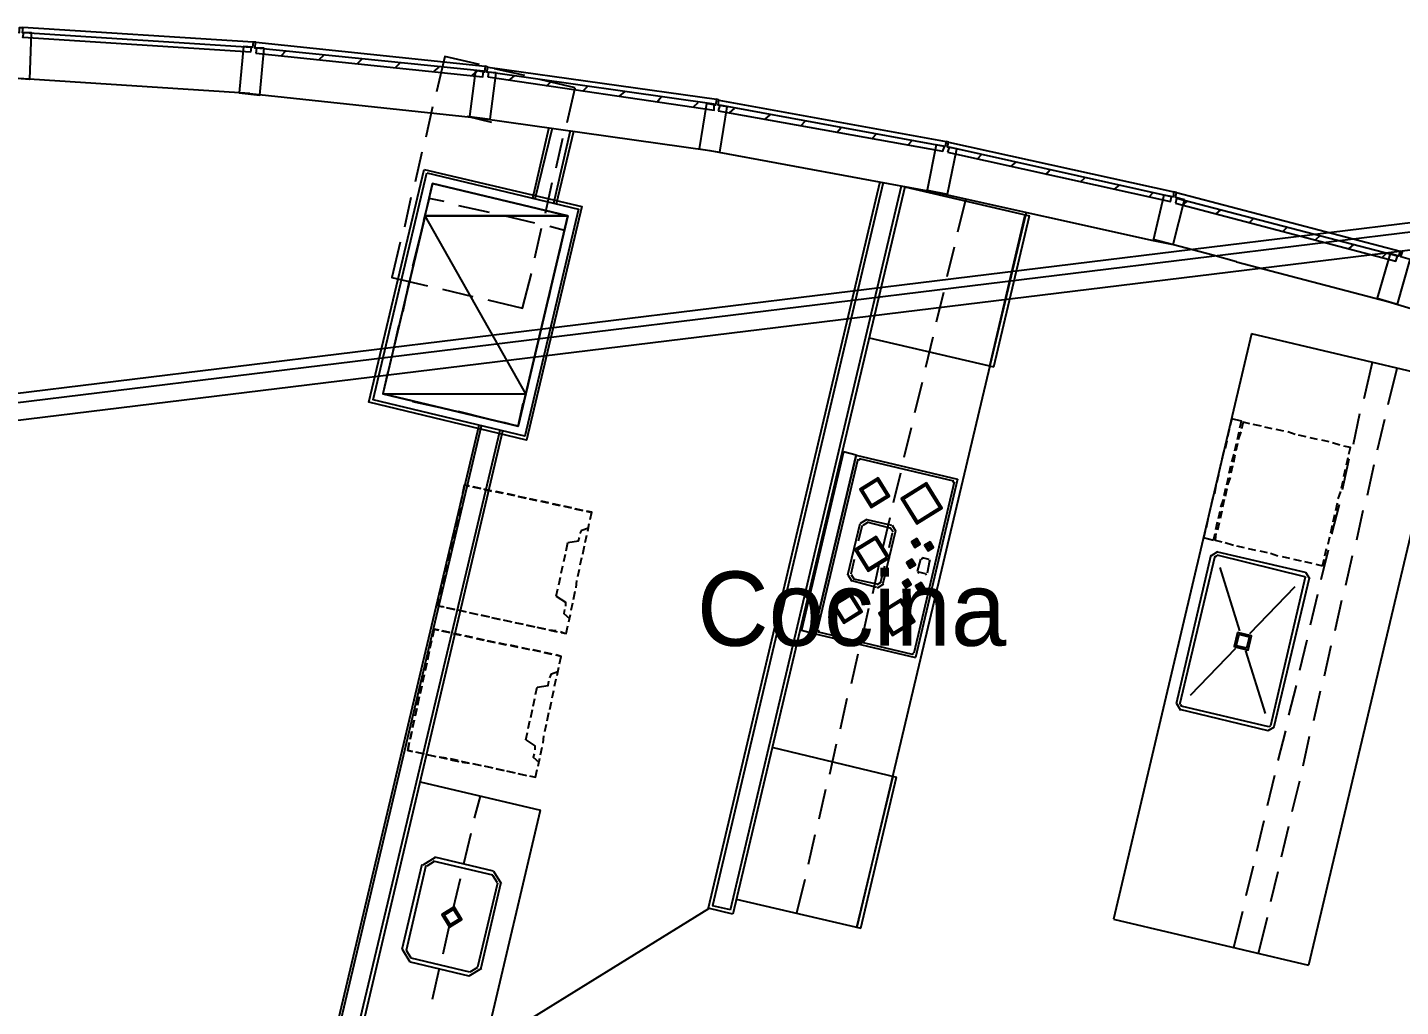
# Model space of a CAD drawing. Header units: feet. Extents: x -84 to 198, y -22 to 181.
# Drawn here: x 94.1 to 116.27, y 138.35 to 154.16 of the extents above; entities that cross this region are included whole.
import ezdxf
from ezdxf.enums import TextEntityAlignment as Align

# ---------------------------------------------------------------- set-up
doc = ezdxf.new("R2010")
doc.units = ezdxf.units.FT
for name, color, linetype in [('A-LINEA', 7, 'CONTINUOUS'), ('A-MURO-CONCRETO', 8, 'CONTINUOUS'), ('A-NOMBRE-ESPACIO', 2, 'CONTINUOUS')]:
    doc.layers.add(name, color=color, linetype=linetype)

msp = doc.modelspace()

# ---------------------------------------------------------------- linework, layer by layer
at = {"layer": 'A-LINEA'}
for p, q in [((97.7467, 153.9244), (94.0267, 154.1644)), ((97.7867, 153.9244), (101.4933, 153.5378)), ((97.7067, 153.7644), (97.72, 153.8444)), ((98.2, 153.7111), (98.28, 153.7911)), ((98.8133, 153.6444), (98.8933, 153.7244)), ((99.4267, 153.5778), (99.5067, 153.6578)), ((100.04, 153.5111), (100.12, 153.5911)), ((100.6667, 153.4578), (100.7467, 153.5244)), ((101.28, 153.3911), (101.36, 153.4578)), ((101.5333, 153.5244), (105.2267, 153.0044)), ((102.1333, 153.3911), (101.64, 153.4978)), ((97.6933, 153.0978), (93.96, 153.3378)), ((101.88, 153.3111), (101.96, 153.3778)), ((102.9467, 153.1911), (102.3733, 153.3244)), ((102.48, 153.2178), (102.56, 153.2978)), ((97.6933, 153.0978), (101.4133, 152.6978)), ((102.8133, 152.6311), (102.9467, 153.1911)), ((103.0667, 153.1378), (103.1467, 153.2178)), ((103.6667, 153.0578), (103.7467, 153.1244)), ((104.2667, 152.9644), (104.3333, 153.0444)), ((100.64, 152.8844), (100.5333, 152.3911)), ((104.8533, 152.8844), (104.9333, 152.9511)), ((105.2667, 152.9911), (108.9333, 152.3244)), ((105.44, 152.7911), (105.52, 152.8578)), ((101.6, 152.6311), (101.2, 152.7244)), ((101.4133, 152.6978), (105.12, 152.1778)), ((106.0133, 152.6844), (106.0933, 152.7511)), ((106.5867, 152.5778), (106.6667, 152.6578)), ((128.4377, 152.4797), (36.6895, 141.2395)), ((128.4377, 152.4797), (36.6895, 141.2395)), ((102.52, 152.5511), (102.2533, 151.4044)), ((102.5733, 152.5378), (102.2933, 151.3911)), ((102.6, 151.3244), (102.8667, 152.4978)), ((102.92, 152.4844), (102.64, 151.3111)), ((102.64, 151.8978), (102.7467, 152.3778)), ((107.1733, 152.4711), (107.24, 152.5511)), ((107.7467, 152.3778), (107.8133, 152.4444)), ((108.32, 152.2711), (108.3867, 152.3378)), ((128.373, 152.3212), (36.7876, 141.1026)), ((100.4667, 152.1511), (100.36, 151.6711)), ((105.12, 152.1778), (108.7867, 151.4978)), ((108.9733, 152.3111), (112.6133, 151.5111)), ((109.44, 152.0444), (109.5067, 152.1111)), ((128.2383, 152.0163), (36.9919, 140.8393)), ((109.9867, 151.9244), (110.0667, 151.9911)), ((107.8667, 151.6711), (105.0933, 139.9378)), ((110.5467, 151.7911), (110.6133, 151.8711)), ((111.1067, 151.6711), (111.1733, 151.7378)), ((102.4667, 151.1644), (102.5733, 151.6578)), ((107.92, 151.6578), (105.16, 139.9778)), ((105.4533, 139.9111), (108.2133, 151.6044)), ((108.2667, 151.5911), (105.4933, 139.8444)), ((108.2667, 151.5911), (110.28, 151.1244)), ((108.7867, 151.4978), (112.28, 150.7244)), ((111.6533, 151.5511), (111.7333, 151.6178)), ((112.2133, 151.4311), (112.28, 151.4978)), ((112.6533, 151.4978), (116.2667, 150.5511)), ((100.2933, 151.4178), (100.1867, 150.9378)), ((101.56, 151.1778), (101.0667, 151.2844)), ((109.2533, 151.4044), (109.12, 150.8578)), ((112.76, 151.2978), (112.84, 151.3644)), ((102.2933, 151.0044), (101.8, 151.1244)), ((110.2267, 151.1778), (107.4933, 139.6311)), ((109.64, 148.6978), (110.2133, 151.1378)), ((109.7067, 148.6844), (110.28, 151.1244)), ((113.2933, 151.1511), (113.3733, 151.2178)), ((113.84, 151.0178), (113.9067, 151.0844)), ((100.44, 150.8044), (100.32, 150.3111)), ((102.2933, 150.4444), (102.4, 150.9244)), ((102.7733, 150.8844), (102.5333, 150.9511)), ((102.6933, 150.5244), (102.7733, 150.8844)), ((114.3733, 150.8711), (114.44, 150.9378)), ((114.9067, 150.7378), (114.9733, 150.8044)), ((109.0667, 150.6178), (108.9467, 150.1378)), ((113.24, 150.4844), (112.28, 150.7378)), ((115.44, 150.5911), (115.52, 150.6578)), ((113.6267, 150.3778), (113.24, 150.4844)), ((113.6267, 150.3778), (116.0667, 149.7378)), ((115.9867, 150.4578), (116.0533, 150.5244)), ((102.52, 149.7911), (102.6267, 150.2844)), ((100.2667, 150.0711), (100.16, 149.5778)), ((100.8, 149.9378), (101.2933, 149.8178)), ((108.8933, 149.8844), (108.7733, 149.4044)), ((116.0667, 149.7378), (119.64, 148.6578)), ((102.3467, 149.0711), (102.4533, 149.5511)), ((100.0933, 149.3378), (99.9867, 148.8578)), ((107.6933, 149.1511), (109.7067, 148.6844)), ((108.72, 149.1644), (108.6, 148.6711)), ((113.8667, 149.2178), (111.64, 139.7644)), ((117.0267, 148.4711), (113.8667, 149.2178)), ((102.1733, 148.3378), (102.28, 148.8178)), ((115.8133, 148.7511), (115.68, 148.1644)), ((116.2133, 148.6578), (116.0667, 148.0711)), ((108.5467, 148.4311), (108.4267, 147.9378)), ((117.0267, 148.4711), (114.7867, 139.0178)), ((100.32, 148.1244), (100.8133, 148.0178)), ((101.0533, 147.9644), (101.5467, 147.8444)), ((115.6133, 147.9244), (115.5067, 147.4311)), ((101.3867, 147.7378), (98.7067, 136.4044)), ((101.4267, 147.7244), (98.76, 136.4444)), ((108.3733, 147.6978), (108.2533, 147.2178)), ((114.0267, 147.7244), (113.8933, 147.7511)), ((114.2, 147.6844), (114.08, 147.7111)), ((116.0133, 147.8311), (115.8933, 147.3378)), ((99.4533, 138.0578), (101.7333, 147.6578)), ((101.7733, 147.6444), (99.52, 138.0844)), ((113.4667, 147.4844), (113.44, 147.3644)), ((113.5067, 147.6711), (113.48, 147.5511)), ((113.64, 147.5111), (113.6667, 147.6311)), ((113.6933, 147.6311), (113.6533, 147.5111)), ((114.3867, 147.6444), (114.2667, 147.6711)), ((114.5733, 147.5911), (114.4533, 147.6311)), ((114.7467, 147.5511), (114.6267, 147.5778)), ((114.9333, 147.5111), (114.8133, 147.5378)), ((115.12, 147.4711), (115, 147.4978)), ((115.2933, 147.4178), (115.1733, 147.4578)), ((107.48, 147.2578), (106.8, 144.3778)), ((107.48, 147.2578), (109.12, 146.8711)), ((113.4133, 147.3111), (113.3867, 147.1911)), ((113.5467, 147.1511), (113.5867, 147.2711)), ((113.6, 147.2578), (113.5733, 147.1378)), ((113.6, 147.3244), (113.6267, 147.4444)), ((113.64, 147.4444), (113.6133, 147.3244)), ((107.5067, 147.1911), (106.8533, 144.4311)), ((107.5446, 147.1906), (107.5205, 147.1757)), ((107.5333, 147.2044), (109.0533, 146.8444)), ((113.3733, 147.1244), (113.3467, 147.0044)), ((113.5067, 146.9644), (113.5333, 147.0844)), ((113.56, 147.0844), (113.5333, 146.9644)), ((115.44, 147.1911), (115.3333, 146.6978)), ((115.36, 146.9111), (115.3867, 147.0311)), ((115.4, 147.0978), (115.4267, 147.2178)), ((115.84, 147.0978), (115.7333, 146.6044)), ((108.2, 146.9644), (108.08, 146.4844)), ((109.0667, 146.8178), (108.4133, 144.0578)), ((109.12, 146.8711), (108.44, 143.9911)), ((109.0661, 146.8065), (109.0513, 146.8306)), ((113.3333, 146.9378), (113.3067, 146.8178)), ((113.4667, 146.7778), (113.4933, 146.8978)), ((113.52, 146.8978), (113.48, 146.7778)), ((115.32, 146.7244), (115.3467, 146.8444)), ((101.12, 146.5911), (101.0933, 146.4711)), ((101.0933, 146.4711), (101.12, 146.5911)), ((101.16, 146.7778), (101.1333, 146.6444)), ((101.24, 146.7511), (101.16, 146.7778)), ((101.2933, 146.7511), (101.4133, 146.7244)), ((101.4267, 146.7111), (101.2933, 146.7378)), ((101.4667, 146.7111), (101.5867, 146.6844)), ((101.6, 146.6711), (101.48, 146.6978)), ((101.6533, 146.6711), (101.7733, 146.6444)), ((101.7867, 146.6444), (101.6667, 146.6711)), ((101.84, 146.6311), (101.96, 146.6044)), ((101.9733, 146.6044), (101.8533, 146.6311)), ((102.16, 146.5644), (102.0267, 146.5911)), ((102.0267, 146.5911), (102.1467, 146.5644)), ((113.24, 146.5778), (113.2133, 146.4578)), ((113.2933, 146.7644), (113.2667, 146.6311)), ((113.4267, 146.6044), (113.4533, 146.7244)), ((113.4667, 146.7111), (113.44, 146.5911)), ((115.2667, 146.5511), (115.3067, 146.6711)), ((101.08, 146.4044), (101.0533, 146.2844)), ((101.0533, 146.2844), (101.08, 146.4044)), ((102.2, 146.5511), (102.32, 146.5244)), ((102.3333, 146.5244), (102.2133, 146.5511)), ((102.3867, 146.5111), (102.5067, 146.4844)), ((102.52, 146.4844), (102.4, 146.5111)), ((102.5733, 146.4711), (102.6933, 146.4444)), ((102.7067, 146.4444), (102.5867, 146.4711)), ((102.8933, 146.4044), (102.76, 146.4311)), ((102.76, 146.4311), (102.88, 146.4044)), ((102.9333, 146.3911), (103.0667, 146.3644)), ((103.0667, 146.3644), (102.9467, 146.3911)), ((103.12, 146.3511), (103.1867, 146.3378)), ((113.2, 146.3911), (113.1733, 146.2711)), ((113.3333, 146.2311), (113.36, 146.3511)), ((113.3867, 146.3511), (113.36, 146.2311)), ((113.3733, 146.4178), (113.4133, 146.5378)), ((113.4267, 146.5378), (113.4, 146.4178)), ((115.28, 146.4578), (115.16, 145.9778)), ((115.2267, 146.3644), (115.2533, 146.4844)), ((115.6667, 146.3644), (115.56, 145.8844)), ((101.04, 146.2178), (101.0133, 146.0978)), ((101.0133, 146.0978), (101.04, 146.2178)), ((103.1467, 146.0311), (103.1733, 146.1511)), ((103.1467, 146.0311), (103.1733, 146.1511)), ((103.1867, 146.2178), (103.2133, 146.3378)), ((107.3467, 145.3244), (107.5467, 146.1511)), ((107.52, 145.8711), (107.5867, 146.1244)), ((107.6533, 146.2154), (107.549, 146.1511)), ((107.6605, 146.1628), (107.5883, 146.1183)), ((107.6533, 146.2178), (108.0533, 146.1244)), ((107.6533, 146.1778), (108.0267, 146.0844)), ((108.0267, 146.2444), (107.9067, 145.7511)), ((113.16, 146.2178), (113.1333, 146.0844)), ((113.2933, 146.0578), (113.32, 146.1778)), ((113.3467, 146.1644), (113.32, 146.0444)), ((115.1467, 146.0044), (115.1733, 146.1244)), ((115.1867, 146.1778), (115.2133, 146.2978)), ((101, 146.0444), (100.9733, 145.9111)), ((100.9733, 145.9111), (101, 146.0444)), ((103.1067, 145.8444), (103.1333, 145.9644)), ((103.1067, 145.8444), (103.1333, 145.9644)), ((107.92, 145.1911), (108.12, 146.0178)), ((108.0133, 145.7644), (108.0667, 146.0044)), ((108.0784, 146.0106), (108.0338, 146.0828)), ((108.131, 146.0178), (108.0666, 146.1221)), ((113.2533, 145.8844), (113.28, 145.9911)), ((115.1067, 145.8178), (115.1333, 145.9378)), ((100.96, 145.8578), (100.9333, 145.7378)), ((100.9333, 145.7378), (100.96, 145.8578)), ((102.8, 145.7111), (102.8267, 145.8444)), ((103.0667, 145.6578), (103.0933, 145.7911)), ((103.0667, 145.6578), (103.0933, 145.7911)), ((108.4133, 145.8311), (108.4933, 145.8178)), ((108.4267, 145.8578), (108.4933, 145.8444)), ((108.4267, 145.8444), (108.4267, 145.8444)), ((108.64, 145.8044), (108.7067, 145.7911)), ((113.32, 145.6954), (113.2157, 145.6311)), ((113.32, 145.6978), (114.7333, 145.3644)), ((113.44, 145.8444), (113.5733, 145.8044)), ((113.6267, 145.7911), (113.7467, 145.7644)), ((113.8133, 145.7511), (113.9333, 145.7244)), ((114, 145.7111), (114.12, 145.6844)), ((115.1067, 145.7244), (114.9867, 145.2444)), ((115.0533, 145.6311), (115.08, 145.7511)), ((100.88, 145.4844), (100.8533, 145.3644)), ((100.8533, 145.3644), (100.88, 145.4844)), ((100.92, 145.6711), (100.8933, 145.5511)), ((100.8933, 145.5511), (100.92, 145.6711)), ((102.72, 145.3511), (102.7467, 145.4711)), ((102.76, 145.5378), (102.7867, 145.6578)), ((103.0267, 145.4844), (103.0533, 145.6044)), ((103.0267, 145.4844), (103.0533, 145.6044)), ((107.4, 145.3378), (107.4533, 145.5778)), ((107.8533, 145.5111), (107.7467, 145.0178)), ((107.88, 145.2178), (107.9467, 145.4711)), ((108.3333, 145.5111), (108.4133, 145.4844)), ((108.3467, 145.5244), (108.4133, 145.5111)), ((108.3467, 145.5111), (108.3467, 145.5111)), ((108.52, 145.5778), (108.4667, 145.3778)), ((108.5579, 145.5906), (108.5339, 145.5757)), ((108.5467, 145.6044), (108.6533, 145.5778)), ((108.6667, 145.5511), (108.6267, 145.3511)), ((108.6795, 145.5398), (108.6646, 145.5639)), ((112.6533, 143.2444), (113.2133, 145.6444)), ((112.7067, 143.2311), (113.28, 145.6311)), ((113.3046, 145.6306), (113.2805, 145.6157)), ((113.3067, 145.6444), (114.72, 145.2978)), ((114.1733, 145.6711), (114.2933, 145.6311)), ((114.36, 145.6178), (114.48, 145.5911)), ((114.5467, 145.5778), (114.6667, 145.5511)), ((114.72, 145.5378), (114.84, 145.5111)), ((114.9067, 145.4978), (115.0133, 145.4711)), ((115.0133, 145.4711), (115.04, 145.5778)), ((115.4933, 145.6311), (115.3867, 145.1511)), ((100.84, 145.3111), (100.8133, 145.1778)), ((100.8133, 145.1778), (100.84, 145.3111)), ((102.68, 145.1644), (102.7067, 145.2844)), ((102.9867, 145.2978), (103.0133, 145.4178)), ((102.9867, 145.2978), (103.0133, 145.4178)), ((107.349, 145.3244), (107.4134, 145.2201)), ((107.4016, 145.3316), (107.4462, 145.2594)), ((107.44, 145.2578), (107.8133, 145.1778)), ((108.4805, 145.3757), (108.4954, 145.3516)), ((108.6, 145.3378), (108.4933, 145.3644)), ((108.6021, 145.325), (108.6261, 145.3398)), ((113.68, 144.4178), (113.36, 145.4444)), ((114.7333, 145.2844), (114.1733, 142.8844)), ((114.8, 145.2711), (114.2267, 142.8711)), ((114.7461, 145.2732), (114.7313, 145.2972)), ((114.811, 145.2578), (114.7466, 145.3621)), ((100.8, 145.1244), (100.7733, 145.0044)), ((100.7733, 145.0044), (100.8, 145.1244)), ((102.64, 144.9778), (102.6667, 145.0978)), ((102.92, 144.9244), (102.9467, 145.0578)), ((102.92, 144.9244), (102.9467, 145.0578)), ((102.96, 145.1111), (102.9733, 145.2311)), ((102.96, 145.1111), (102.9733, 145.2311)), ((107.4133, 145.2311), (107.8133, 145.1244)), ((107.8195, 145.1661), (107.8917, 145.2106)), ((107.8267, 145.1134), (107.931, 145.1778)), ((108.2667, 145.2044), (108.3333, 145.1911)), ((108.48, 145.1378), (108.48, 145.1378)), ((108.48, 145.1378), (108.56, 145.1111)), ((108.4933, 145.1511), (108.56, 145.1378)), ((113.84, 144.3778), (114.5733, 145.1378)), ((102.88, 144.7511), (102.9067, 144.8711)), ((102.88, 144.7511), (102.9067, 144.8711)), ((114.9333, 145.0044), (114.8133, 144.5111)), ((115.32, 144.9111), (115.2133, 144.4178)), ((101, 144.7644), (100.8667, 144.7911)), ((100.88, 144.7911), (101, 144.7644)), ((101.1733, 144.7244), (101.0533, 144.7511)), ((101.0667, 144.7511), (101.1867, 144.7244)), ((101.36, 144.6844), (101.24, 144.7111)), ((101.2533, 144.7111), (101.3733, 144.6844)), ((101.4267, 144.6711), (101.56, 144.6444)), ((101.5467, 144.6444), (101.4267, 144.6711)), ((101.7333, 144.6044), (101.6, 144.6311)), ((101.6133, 144.6311), (101.7333, 144.6044)), ((101.9067, 144.5644), (101.7867, 144.5911)), ((101.8, 144.5911), (101.92, 144.5644)), ((102.84, 144.5644), (102.8667, 144.6844)), ((102.84, 144.5644), (102.8667, 144.6844)), ((107.68, 144.7778), (107.5733, 144.2978)), ((100.6667, 144.4444), (100.64, 144.3244)), ((100.7467, 144.4311), (100.6667, 144.4444)), ((100.7867, 144.4178), (100.92, 144.3911)), ((100.92, 144.3911), (100.8, 144.4178)), ((100.9733, 144.3778), (101.0933, 144.3511)), ((101.1067, 144.3511), (100.9867, 144.3778)), ((102.0933, 144.5244), (101.9733, 144.5511)), ((101.9867, 144.5511), (102.1067, 144.5244)), ((102.16, 144.5111), (102.2933, 144.4844)), ((102.28, 144.4844), (102.16, 144.5111)), ((102.4667, 144.4444), (102.3333, 144.4711)), ((102.3467, 144.4711), (102.4667, 144.4444)), ((102.64, 144.4178), (102.52, 144.4311)), ((102.5333, 144.4311), (102.6533, 144.4044)), ((102.7733, 144.3778), (102.7067, 144.4044)), ((102.8, 144.3778), (102.8267, 144.4978)), ((106.8, 144.3778), (108.44, 143.9911)), ((106.8667, 144.4044), (108.3867, 144.0444)), ((106.8672, 144.429), (106.8821, 144.405)), ((100.6267, 144.2578), (100.6, 144.1378)), ((100.6, 144.1378), (100.6267, 144.2578)), ((101.16, 144.3378), (101.28, 144.3111)), ((101.2933, 144.3111), (101.1733, 144.3378)), ((101.3467, 144.2978), (101.4667, 144.2711)), ((101.48, 144.2711), (101.36, 144.2978)), ((101.52, 144.2578), (101.6533, 144.2311)), ((101.6533, 144.2311), (101.5333, 144.2578)), ((101.7067, 144.2178), (101.8267, 144.1911)), ((101.84, 144.1911), (101.72, 144.2178)), ((101.8933, 144.1911), (102.0133, 144.1644)), ((102.0267, 144.1511), (101.9067, 144.1778)), ((102.08, 144.1511), (102.2, 144.1244)), ((102.2133, 144.1111), (102.0933, 144.1378)), ((112.88, 143.3778), (113.6133, 144.1378)), ((114.76, 144.2711), (114.64, 143.7778)), ((115.1467, 144.1778), (115.04, 143.6844)), ((100.5867, 144.0844), (100.56, 143.9511)), ((100.56, 143.9511), (100.5867, 144.0844)), ((102.2533, 144.1111), (102.3867, 144.0844)), ((102.3867, 144.0844), (102.2667, 144.1111)), ((102.44, 144.0711), (102.56, 144.0444)), ((102.5733, 144.0444), (102.4533, 144.0711)), ((102.6267, 144.0311), (102.6933, 144.0178)), ((102.6933, 143.8844), (102.72, 144.0044)), ((107.5067, 144.0444), (107.4, 143.5644)), ((108.3887, 144.045), (108.4128, 144.0598)), ((114.0933, 143.0844), (113.7733, 144.0978)), ((100.5067, 143.7111), (100.48, 143.5911)), ((100.48, 143.5911), (100.5067, 143.7111)), ((100.5467, 143.8978), (100.52, 143.7778)), ((100.52, 143.7778), (100.5467, 143.8978)), ((102.6533, 143.6978), (102.68, 143.8311)), ((102.6533, 143.6978), (102.68, 143.8311)), ((100.4667, 143.5244), (100.44, 143.4044)), ((100.44, 143.4044), (100.4667, 143.5244)), ((102.3067, 143.3911), (102.3333, 143.5111)), ((102.6133, 143.5244), (102.64, 143.6444)), ((102.6133, 143.5244), (102.64, 143.6444)), ((114.5867, 143.5378), (114.4667, 143.0578)), ((100.4267, 143.3511), (100.4, 143.2178)), ((100.4, 143.2178), (100.4267, 143.3511)), ((102.2667, 143.2044), (102.2933, 143.3244)), ((102.5333, 143.1511), (102.56, 143.2711)), ((102.5333, 143.1511), (102.56, 143.2711)), ((102.5733, 143.3378), (102.6, 143.4578)), ((102.5733, 143.3378), (102.6, 143.4578)), ((107.3333, 143.3244), (107.2267, 142.8311)), ((112.6557, 143.2444), (112.72, 143.1401)), ((114.9733, 143.4444), (114.8667, 142.9644)), ((100.3867, 143.1644), (100.36, 143.0444)), ((100.36, 143.0444), (100.3867, 143.1644)), ((102.2267, 143.0178), (102.2533, 143.1511)), ((102.4933, 142.9644), (102.52, 143.0978)), ((102.4933, 142.9644), (102.52, 143.0978)), ((114.1333, 142.8044), (112.7067, 143.1511)), ((112.7205, 143.229), (112.7354, 143.205)), ((114.1467, 142.8711), (112.7333, 143.2044)), ((100.3467, 142.9778), (100.32, 142.8578)), ((100.32, 142.8578), (100.3467, 142.9778)), ((102.1867, 142.8444), (102.2133, 142.9644)), ((102.4533, 142.7911), (102.48, 142.9111)), ((102.4533, 142.7911), (102.48, 142.9111)), ((114.1334, 142.8068), (114.2377, 142.8712)), ((114.1487, 142.8716), (114.1728, 142.8865)), ((114.4133, 142.8044), (114.2933, 142.3244)), ((100.3067, 142.7911), (100.28, 142.6711)), ((100.28, 142.6711), (100.3067, 142.7911)), ((102.1467, 142.6578), (102.1733, 142.7778)), ((102.4267, 142.6044), (102.44, 142.7244)), ((102.4267, 142.6044), (102.44, 142.7244)), ((107.16, 142.5911), (107.0533, 142.0978)), ((114.8, 142.7111), (114.6933, 142.2311)), ((100.4933, 142.4311), (100.3733, 142.4578)), ((100.3867, 142.4578), (100.5067, 142.4311)), ((100.68, 142.3911), (100.56, 142.4178)), ((100.5733, 142.4178), (100.6933, 142.3911)), ((100.8667, 142.3644), (100.7467, 142.3778)), ((100.76, 142.3778), (100.88, 142.3511)), ((102.3467, 142.2311), (102.3733, 142.3644)), ((102.3467, 142.2311), (102.3733, 142.3644)), ((102.3867, 142.4178), (102.4133, 142.5378)), ((102.3867, 142.4178), (102.4133, 142.5378)), ((106.12, 142.5378), (108.1333, 142.0578)), ((101.0533, 142.3244), (100.9333, 142.3511)), ((100.9333, 142.3378), (101.0667, 142.3111)), ((101.2267, 142.2844), (101.1067, 142.3111)), ((101.12, 142.2978), (101.24, 142.2844)), ((101.4133, 142.2444), (101.2933, 142.2711)), ((101.3067, 142.2711), (101.4267, 142.2444)), ((101.6, 142.2044), (101.48, 142.2311)), ((101.4933, 142.2311), (101.6133, 142.2044)), ((101.6667, 142.1911), (101.8, 142.1644)), ((101.7867, 142.1644), (101.6667, 142.1911)), ((101.96, 142.1244), (101.84, 142.1511)), ((101.8533, 142.1511), (101.9733, 142.1244)), ((102.3067, 142.0578), (102.3333, 142.1778)), ((100.44, 141.9778), (102.3867, 141.5244)), ((102.1467, 142.0844), (102.0267, 142.1111)), ((102.04, 142.1111), (102.16, 142.0844)), ((102.28, 142.0578), (102.2133, 142.0711)), ((107.4933, 139.6311), (108.08, 142.0711)), ((107.56, 139.6178), (108.1333, 142.0578)), ((114.24, 142.0844), (114.12, 141.5911)), ((114.64, 141.9911), (114.52, 141.4978)), ((101.32, 141.3911), (101.4133, 141.7511)), ((106.9867, 141.8578), (106.88, 141.3778)), ((101.4667, 137.6311), (102.3867, 141.5244)), ((114.0667, 141.3511), (113.9467, 140.8578)), ((114.4667, 141.2578), (114.3467, 140.7644)), ((101.1467, 140.6578), (101.2667, 141.1511)), ((106.8133, 141.1244), (106.7067, 140.6444)), ((100.4667, 140.6444), (100.1467, 139.2711)), ((100.5333, 140.6311), (100.2133, 139.2578)), ((100.685, 140.76), (100.4845, 140.6361)), ((100.6697, 140.6951), (100.5494, 140.6208)), ((101.6133, 140.4711), (100.6533, 140.6978)), ((101.6267, 140.5378), (100.68, 140.7644)), ((113.8933, 140.6178), (113.7733, 140.1378)), ((100.9733, 139.9244), (101.0933, 140.4178)), ((101.6906, 140.3481), (101.6164, 140.4684)), ((101.7555, 140.3327), (101.6317, 140.5333)), ((106.6533, 140.4044), (106.52, 139.8578)), ((114.2933, 140.5244), (114.1733, 140.0444)), ((101.3733, 138.9911), (101.6933, 140.3511)), ((101.4267, 138.9778), (101.7467, 140.3378)), ((105.099, 139.9283), (101.6894, 137.8234)), ((105.4933, 139.8444), (105.0933, 139.9378)), ((105.4533, 139.9111), (105.16, 139.9778)), ((105.5467, 140.0844), (107.56, 139.6178)), ((111.64, 139.7644), (114.7867, 139.0178)), ((113.72, 139.8844), (113.5733, 139.2978)), ((114.12, 139.7911), (113.9733, 139.2044)), ((100.8133, 139.2044), (100.92, 139.6844)), ((100.1511, 139.2761), (100.275, 139.0756)), ((100.216, 139.2608), (100.2903, 139.1405)), ((100.28, 139.0711), (101.2267, 138.8444)), ((100.2933, 139.1378), (101.24, 138.9111)), ((100.64, 138.4711), (100.7467, 138.9511)), ((101.235, 138.8489), (101.4355, 138.9727)), ((101.2503, 138.9138), (101.3706, 138.9881))]:
    msp.add_line(p, q, dxfattribs=at)
for points in [[(93.8267, 154.0978), (93.9733, 154.0844), (93.9733, 154.1644), (94.0267, 154.1644), (94.0133, 154.0844), (94.16, 154.0844), (94.1333, 153.3244), (93.8, 153.3511), (93.8267, 154.0978)], [(97.7067, 153.7644), (94.0267, 154.0044), (94.04, 154.0844), (97.72, 153.8444)], [(97.92, 153.8311), (97.7733, 153.8311), (97.7867, 153.9244), (97.7467, 153.9244), (97.7333, 153.8444), (97.5867, 153.8578), (97.52, 153.1111), (97.8533, 153.0711), (97.92, 153.8311)], [(97.7867, 153.7511), (101.4533, 153.3644), (101.4667, 153.4578), (97.8, 153.8311), (97.7867, 153.7511)], [(101.4, 153.5644), (100.84, 153.6978), (100.7067, 153.1244)], [(101.6667, 153.4311), (101.52, 153.4444), (101.5333, 153.5244), (101.4933, 153.5378), (101.48, 153.4444), (101.3333, 153.4711), (101.24, 152.7244), (101.5733, 152.6844), (101.6667, 153.4311)], [(101.5333, 153.3644), (105.1867, 152.8311), (105.1867, 152.9244), (101.5467, 153.4444), (101.5333, 153.3644)], [(105.4, 152.8844), (105.2533, 152.9111), (105.2667, 152.9911), (105.2267, 153.0044), (105.2133, 152.9111), (105.0667, 152.9378), (104.9467, 152.2044), (105.28, 152.1511), (105.4, 152.8844)], [(105.2533, 152.8178), (108.88, 152.1644), (108.9067, 152.2444), (105.28, 152.9111), (105.2533, 152.8178)], [(109.1067, 152.2044), (108.96, 152.2311), (108.9733, 152.3111), (108.9333, 152.3244), (108.92, 152.2444), (108.7733, 152.2711), (108.6267, 151.5378), (108.96, 151.4711), (109.1067, 152.2044)], [(108.96, 152.1511), (112.56, 151.3511), (112.5733, 151.4311), (108.9867, 152.2311), (108.96, 152.1511)], [(100.5067, 151.8711), (103.0533, 151.2711), (102.16, 147.4978), (99.6133, 148.1111), (100.5067, 151.8711)], [(100.5467, 151.8178), (103, 151.2311), (102.1333, 147.5644), (99.68, 148.1511), (100.5467, 151.8178)], [(102.0267, 147.7244), (102.8267, 151.1244), (100.64, 151.6444), (99.84, 148.2444), (102.0267, 147.7244)], [(112.7867, 151.3778), (112.64, 151.4178), (112.6533, 151.4978), (112.6133, 151.5111), (112.6, 151.4311), (112.4533, 151.4578), (112.28, 150.7244), (112.6, 150.6578), (112.7867, 151.3778)], [(100.8267, 151.3511), (100.5867, 151.4044), (100.4933, 151.0444)], [(112.64, 151.3244), (116.2, 150.3911), (116.2267, 150.4711), (112.6533, 151.4044), (112.64, 151.3244)], [(100.12, 150.6978), (99.9867, 150.1244), (100.56, 149.9911)], [(116.4267, 150.4178), (116.28, 150.4578), (116.3067, 150.5378), (116.2667, 150.5511), (116.24, 150.4711), (116.1067, 150.5111), (115.8933, 149.7911), (116.2267, 149.6978), (116.4267, 150.4178)], [(101.5333, 149.7644), (102.0933, 149.6311), (102.24, 150.1911)], [(99.92, 148.6044), (99.84, 148.2444), (100.08, 148.1911)], [(101.7867, 147.7911), (102.0267, 147.7244), (102.1067, 148.0978)], [(113.68, 147.6978), (113.7067, 147.8044), (113.5467, 147.8444), (113.52, 147.7378)], [(113.84, 147.7644), (113.7333, 147.7911), (113.7067, 147.6844)], [(107.28, 147.3111), (106.6, 144.4311), (106.8, 144.3778), (107.48, 147.2578), (107.28, 147.3111)], [(115.44, 147.2711), (115.4667, 147.3778), (115.36, 147.4044)], [(107.8368, 146.8912), (107.54, 146.7079), (107.7232, 146.4111), (108.02, 146.5943), (107.8368, 146.8912)], [(107.8276, 146.8522), (107.5789, 146.6987), (107.7324, 146.45), (107.9811, 146.6035), (107.8276, 146.8522)], [(108.6183, 146.8086), (108.2091, 146.5561), (108.4617, 146.1469), (108.8709, 146.3995), (108.6183, 146.8086)], [(101.1333, 146.6444), (101.16, 146.7778), (101.2267, 146.7644)], [(108.6091, 146.7697), (108.2481, 146.5468), (108.4709, 146.1858), (108.8319, 146.4087), (108.6091, 146.7697)], [(103.1867, 146.2178), (103.2133, 146.3378), (103.1333, 146.3511)], [(102.8267, 145.8444), (103, 145.8711), (103.0133, 145.9244)], [(103.0267, 145.9911), (103.0533, 146.0444), (103.16, 146.0844)], [(107.806, 145.9434), (107.461, 145.7304), (107.674, 145.3855), (108.019, 145.5984), (107.806, 145.9434)], [(107.7968, 145.9045), (107.5, 145.7212), (107.6832, 145.4244), (107.98, 145.6077), (107.7968, 145.9045)], [(108.4635, 145.9091), (108.3753, 145.8547), (108.4298, 145.7664), (108.518, 145.8209), (108.4635, 145.9091)], [(113.12, 146.0311), (113.0933, 145.9244), (113.2533, 145.8844)], [(113.2933, 145.9911), (113.28, 145.8844), (113.3867, 145.8578)], [(108.4574, 145.8832), (108.4013, 145.8485), (108.4359, 145.7924), (108.4921, 145.827), (108.4574, 145.8832)], [(108.6769, 145.8558), (108.5886, 145.8013), (108.6431, 145.7131), (108.7314, 145.7676), (108.6769, 145.8558)], [(108.6707, 145.8299), (108.6146, 145.7952), (108.6493, 145.739), (108.7054, 145.7737), (108.6707, 145.8299)], [(108.64, 145.7911), (108.64, 145.7911), (108.7067, 145.7644)], [(108.3835, 145.5758), (108.2953, 145.5213), (108.3498, 145.4331), (108.438, 145.4876), (108.3835, 145.5758)], [(108.3774, 145.5499), (108.3213, 145.5152), (108.3559, 145.459), (108.4121, 145.4937), (108.3774, 145.5499)], [(108.3169, 145.2558), (108.2286, 145.2013), (108.2831, 145.1131), (108.3714, 145.1676), (108.3169, 145.2558)], [(107.3968, 145.0245), (107.1, 144.8412), (107.2832, 144.5444), (107.58, 144.7277), (107.3968, 145.0245)], [(108.3107, 145.2299), (108.2546, 145.1952), (108.2893, 145.139), (108.3454, 145.1737), (108.3107, 145.2299)], [(108.2667, 145.1911), (108.2667, 145.1911), (108.3333, 145.1644)], [(108.5302, 145.2025), (108.442, 145.148), (108.4965, 145.0597), (108.5847, 145.1142), (108.5302, 145.2025)], [(108.5241, 145.1765), (108.4679, 145.1419), (108.5026, 145.0857), (108.5587, 145.1204), (108.5241, 145.1765)], [(100.76, 144.9378), (100.7333, 144.8178), (100.8267, 144.8044)], [(100.8133, 144.8044), (100.7333, 144.8178), (100.76, 144.9378)], [(102.64, 144.9778), (102.7867, 144.8844), (102.7867, 144.8178)], [(107.3876, 144.9856), (107.1389, 144.832), (107.2924, 144.5833), (107.5411, 144.7369), (107.3876, 144.9856)], [(108.2091, 144.9297), (107.8481, 144.7068), (108.0709, 144.3458), (108.4319, 144.5687), (108.2091, 144.9297)], [(108.1999, 144.8908), (107.887, 144.6976), (108.0801, 144.3848), (108.393, 144.5779), (108.1999, 144.8908)], [(102.7733, 144.7644), (102.76, 144.6978), (102.8533, 144.6178)], [(100.64, 144.3244), (100.6667, 144.4444), (100.7333, 144.4311)], [(102.72, 144.3911), (102.8, 144.3778), (102.8267, 144.4978)], [(113.6391, 144.3929), (113.5848, 144.1636), (113.8142, 144.1093), (113.8685, 144.3387), (113.6391, 144.3929)], [(113.6601, 144.3589), (113.6189, 144.1846), (113.7932, 144.1433), (113.8344, 144.3177), (113.6601, 144.3589)], [(102.6933, 143.8844), (102.72, 144.0044), (102.64, 144.0311)], [(102.5333, 143.6578), (102.56, 143.7244), (102.6667, 143.7644)], [(102.3333, 143.5111), (102.5067, 143.5378), (102.52, 143.6044)], [(100.2667, 142.6178), (100.24, 142.4844), (100.32, 142.4711)], [(100.32, 142.4711), (100.24, 142.4844), (100.2667, 142.6178)], [(102.1467, 142.6578), (102.2933, 142.5644), (102.2933, 142.4978)], [(102.28, 142.4311), (102.2667, 142.3778), (102.36, 142.2978)], [(102.2267, 142.0711), (102.3067, 142.0578), (102.3333, 142.1778)], [(100.9917, 139.96), (100.7911, 139.8361), (100.915, 139.6356), (101.1155, 139.7594), (100.9917, 139.96)], [(100.9825, 139.921), (100.8301, 139.8269), (100.9242, 139.6745), (101.0766, 139.7686), (100.9825, 139.921)]]:
    msp.add_lwpolyline(points, dxfattribs=at)
at = {"layer": 'A-MURO-CONCRETO'}
for points in [[(100.64, 151.6444), (102.8267, 151.1244), (100.52, 151.1244), (100.64, 151.6444), (100.64, 151.6444)], [(100.52, 151.1244), (99.84, 148.2444), (102.1467, 148.2444), (100.52, 151.1244)], [(100.52, 151.1244), (102.8267, 151.1244), (102.1467, 148.2444), (100.52, 151.1244), (100.52, 151.1244)], [(99.84, 148.2444), (102.1467, 148.2444), (102.0267, 147.7244), (99.84, 148.2444), (99.84, 148.2444)]]:
    msp.add_lwpolyline(points, dxfattribs=at)

# ---------------------------------------------------------------- texts
at = {"layer": 'A-NOMBRE-ESPACIO'}
msp.add_text('Cocina', height=1.2, dxfattribs=at).set_placement((107.408, 144.1778), align=Align.CENTER)

doc.saveas('drawing.dxf')
